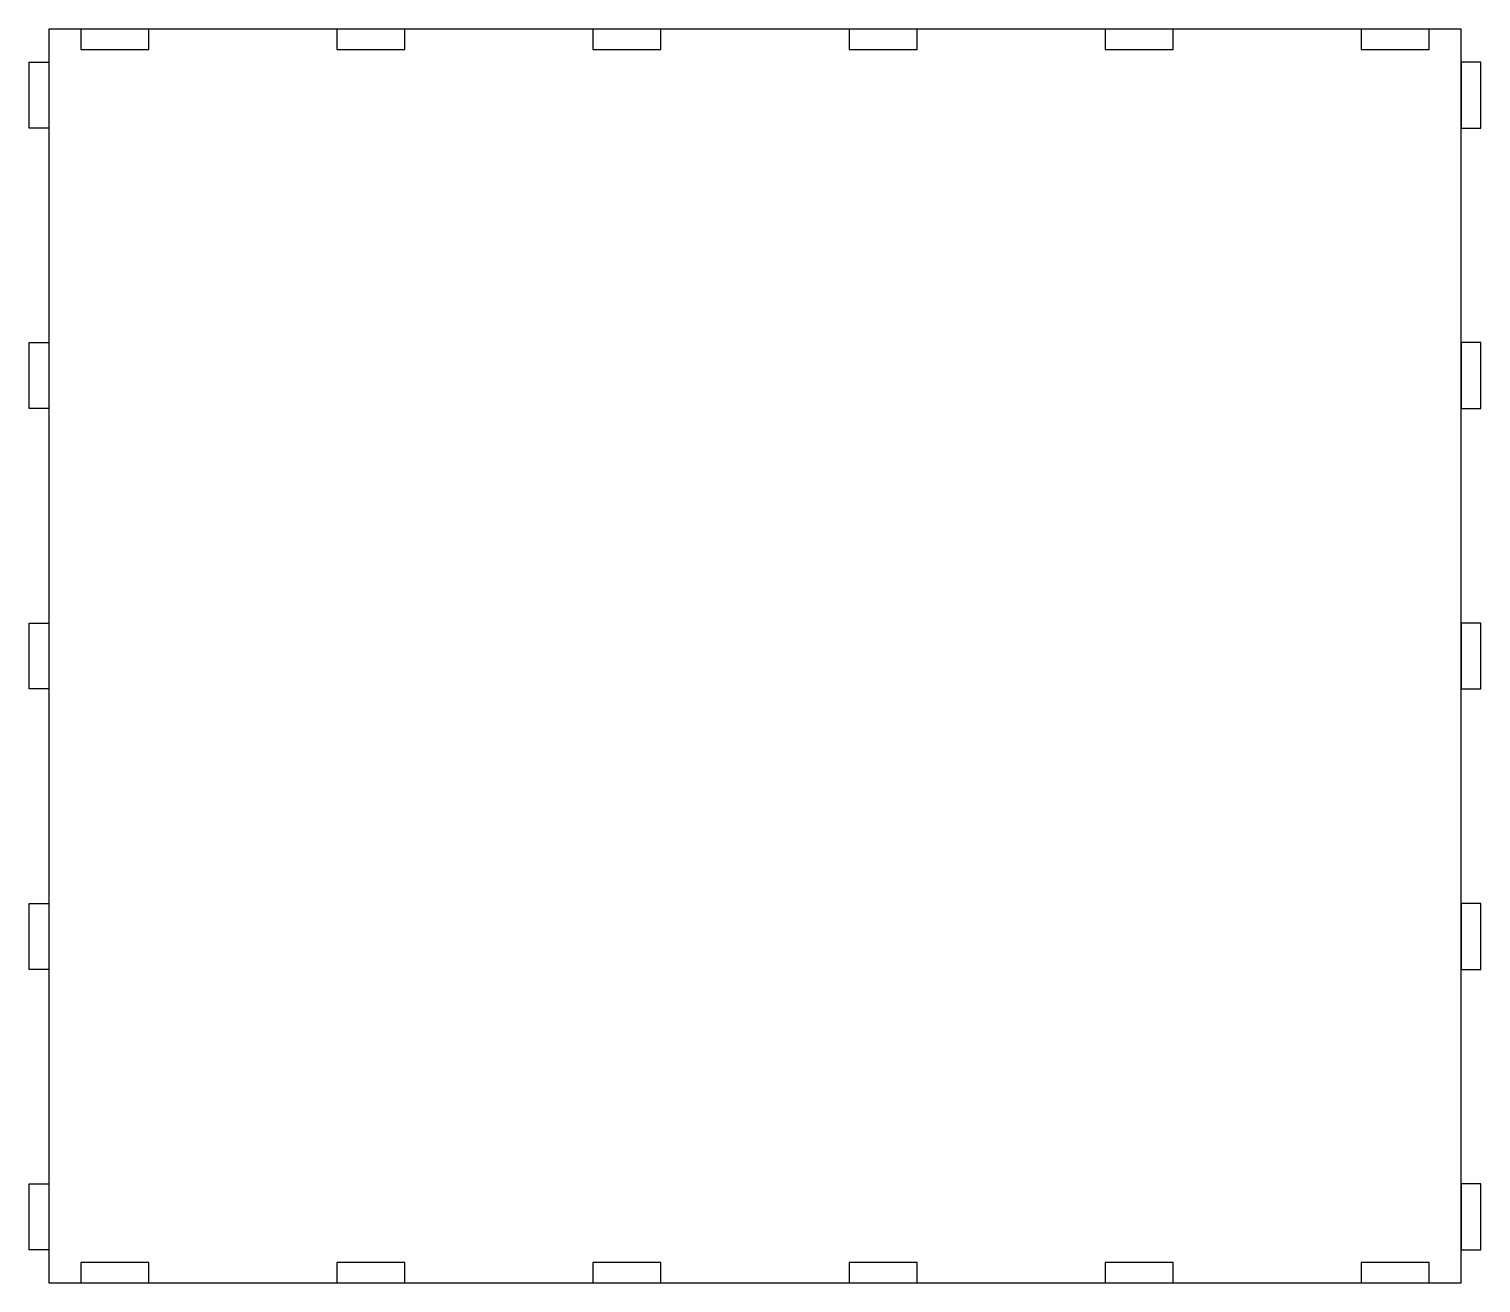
# Model space of a CAD drawing. Header units: metres. Extents: x -3 to 217, y 0 to 190.
import ezdxf

# ---------------------------------------------------------------- set-up
doc = ezdxf.new("R2010")
doc.units = ezdxf.units.M

msp = doc.modelspace()

# ---------------------------------------------------------------- linework, layer by layer
for points in [[(0, 0), (214, 0), (214, 190), (0, 190)], [(4.85, 186.9), (15.15, 186.9), (15.15, 190), (4.85, 190)], [(43.65, 186.9), (53.95, 186.9), (53.95, 190), (43.65, 190)], [(82.45, 186.9), (92.75, 186.9), (92.75, 190), (82.45, 190)], [(121.25, 186.9), (131.55, 186.9), (131.55, 190), (121.25, 190)], [(160.05, 186.9), (170.35, 186.9), (170.35, 190), (160.05, 190)], [(198.85, 186.9), (209.15, 186.9), (209.15, 190), (198.85, 190)], [(0, 175), (-3, 175), (-3, 185), (0, 185)], [(214, 175), (217, 175), (217, 185), (214, 185)], [(0, 132.5), (-3, 132.5), (-3, 142.5), (0, 142.5)], [(214, 132.5), (217, 132.5), (217, 142.5), (214, 142.5)], [(0, 90), (-3, 90), (-3, 100), (0, 100)], [(214, 90), (217, 90), (217, 100), (214, 100)], [(0, 47.5), (-3, 47.5), (-3, 57.5), (0, 57.5)], [(214, 47.5), (217, 47.5), (217, 57.5), (214, 57.5)], [(0, 5), (-3, 5), (-3, 15), (0, 15)], [(214, 5), (217, 5), (217, 15), (214, 15)], [(4.85, 0), (15.15, 0), (15.15, 3.1), (4.85, 3.1)], [(43.65, 0), (53.95, 0), (53.95, 3.1), (43.65, 3.1)], [(82.45, 0), (92.75, 0), (92.75, 3.1), (82.45, 3.1)], [(121.25, 0), (131.55, 0), (131.55, 3.1), (121.25, 3.1)], [(160.05, 0), (170.35, 0), (170.35, 3.1), (160.05, 3.1)], [(198.85, 0), (209.15, 0), (209.15, 3.1), (198.85, 3.1)]]:
    msp.add_lwpolyline(points, close=True)

doc.saveas('drawing.dxf')
